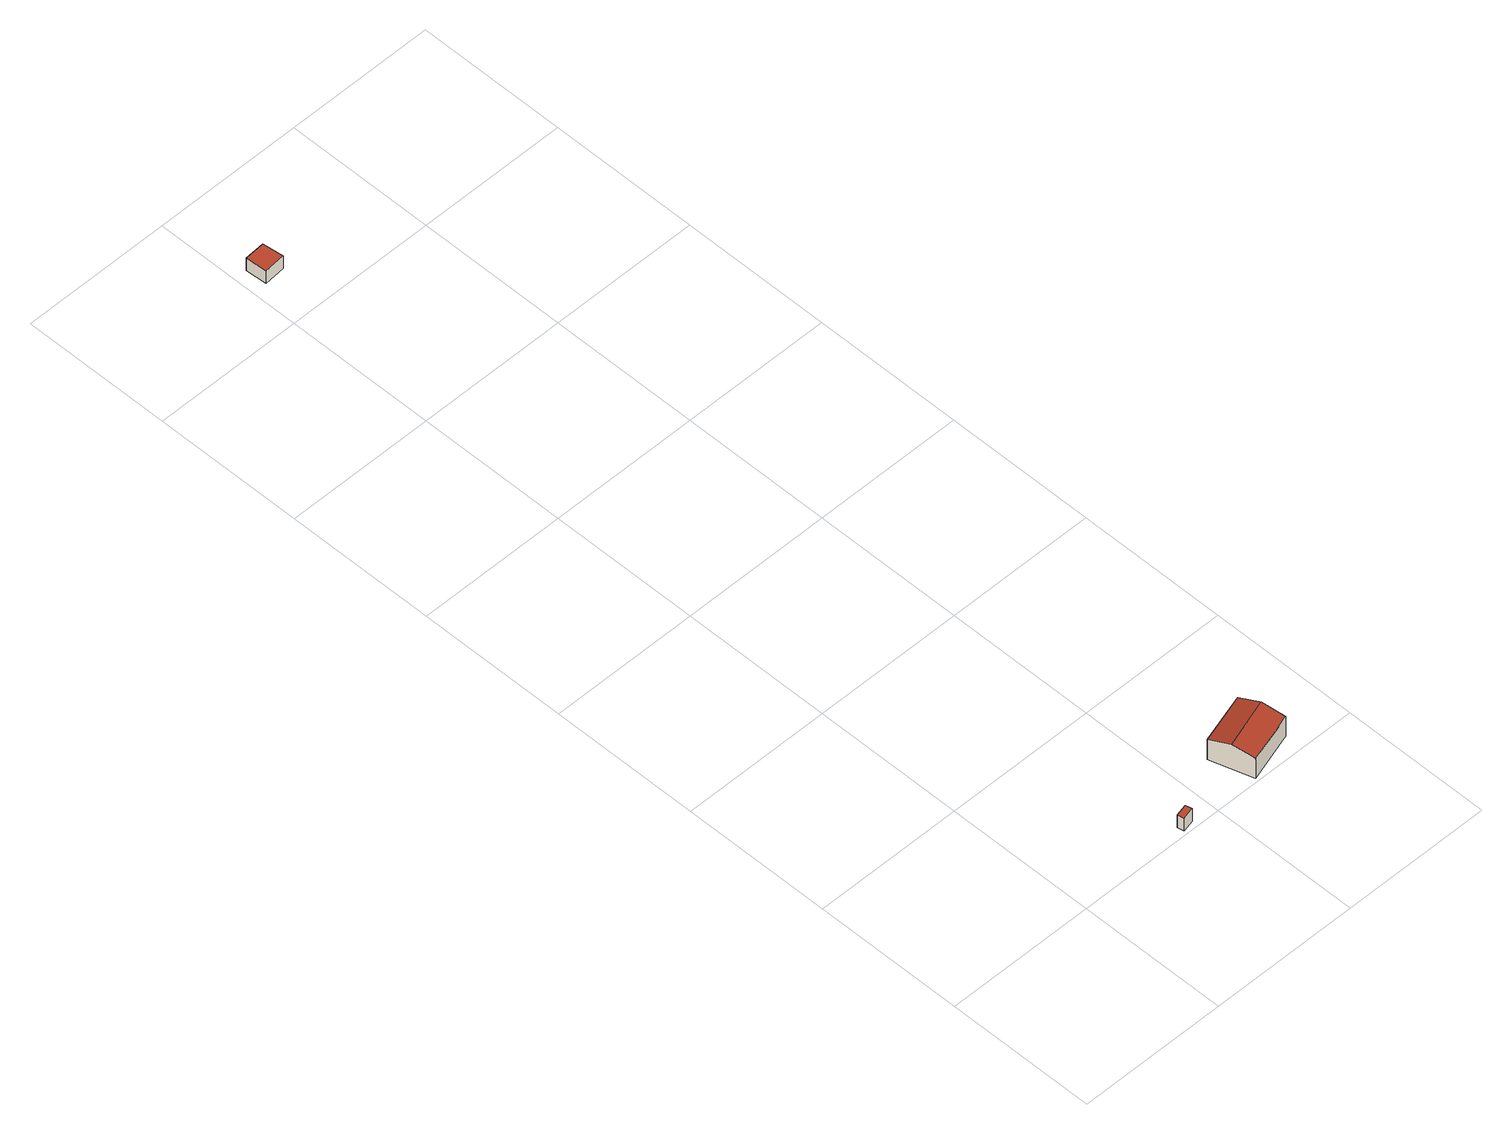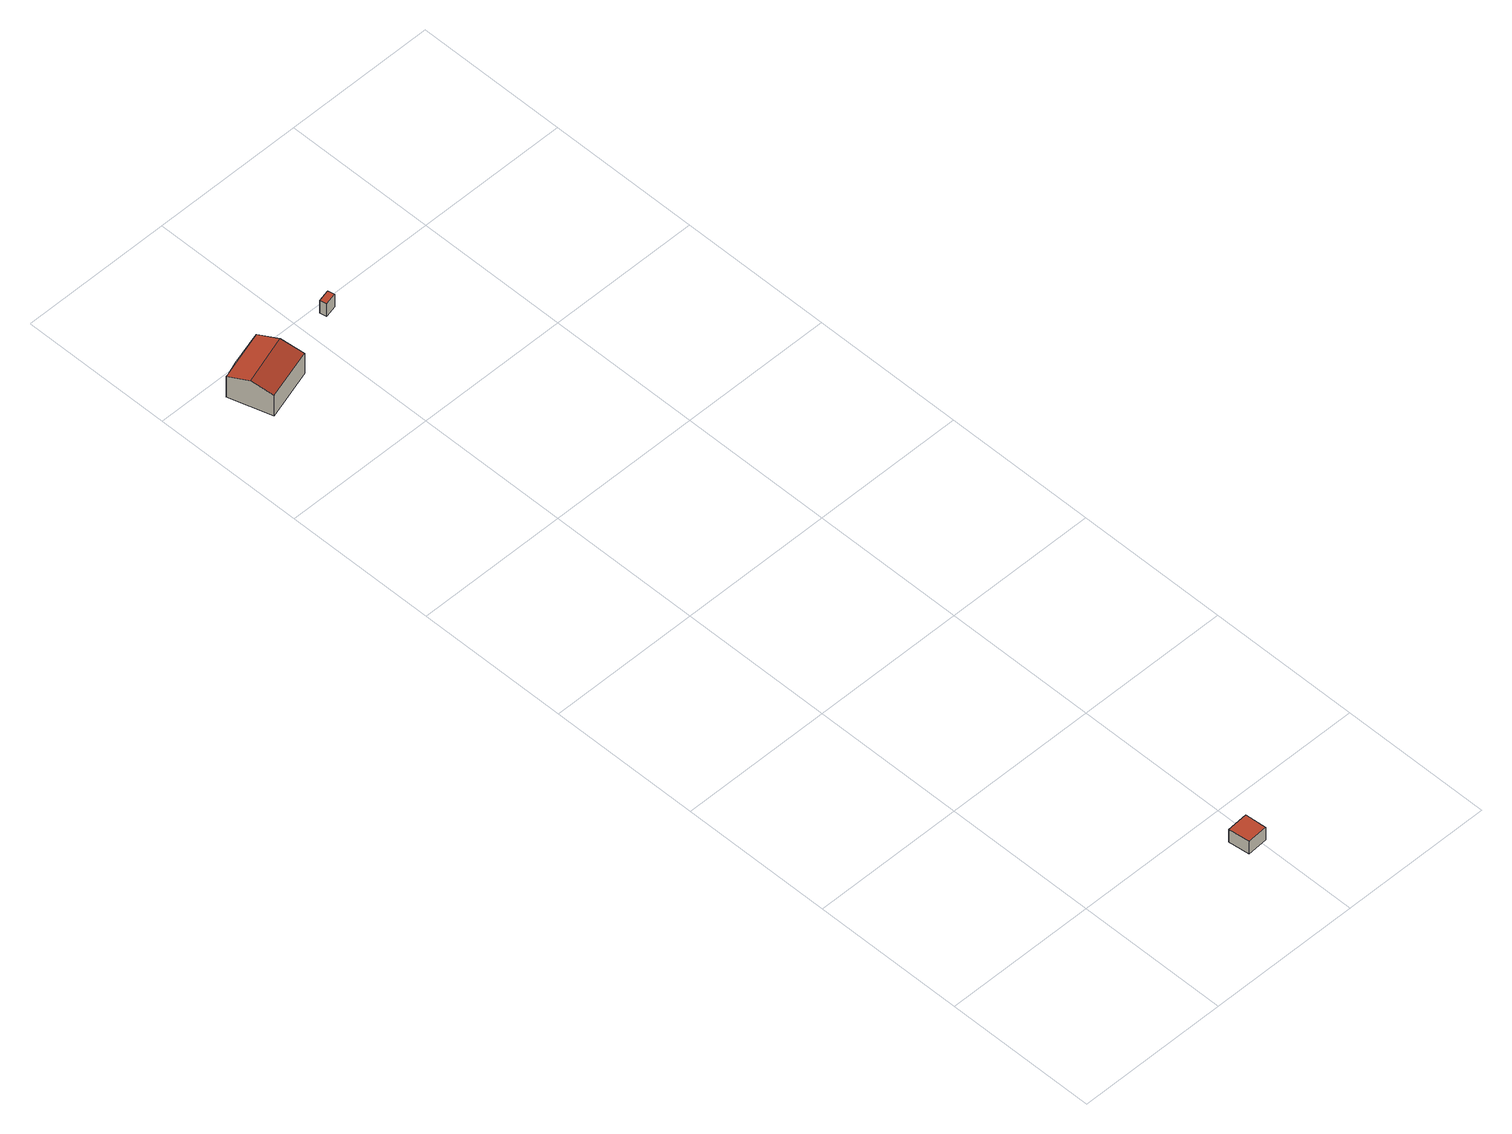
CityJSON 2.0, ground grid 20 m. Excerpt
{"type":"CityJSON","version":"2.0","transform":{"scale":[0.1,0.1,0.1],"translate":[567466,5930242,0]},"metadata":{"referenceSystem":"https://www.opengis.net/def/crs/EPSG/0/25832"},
"CityObjects":{
"building1":{"type":"Building","attributes":{"Grundfläche 2D":"1.505851","Grundhöhe NN":"0.723"},"geometry":[{"type":"Solid","lod":"3","boundaries":[[[[0,1,2,3]],[[4,5,3,2]],[[5,6,0,3]],[[6,7,1,0]],[[7,4,2,1]],[[7,6,5,4]]]],"semantics":{"surfaces":[{"type":"RoofSurface"},{"type":"WallSurface"},{"type":"GroundSurface"}],"values":[[0,1,1,1,1,2]]}}]},
"building2":{"type":"Building","attributes":{"Grundfläche 2D":"40.870186","Grundhöhe NN":"0.752"},"geometry":[{"type":"Solid","lod":"3","boundaries":[[[[8,9,10,11]],[[12,13,14,15,10,9]],[[12,9,8,16,17]],[[18,15,14,13,12,17,19]],[[11,10,15,18,20]],[[8,11,20,16]],[[19,17,16,20,18]]]],"semantics":{"surfaces":[{"type":"RoofSurface"},{"type":"WallSurface"},{"type":"GroundSurface"}],"values":[[0,0,1,1,1,1,2]]}}]},
"building3":{"type":"Building","attributes":{"Grundfläche 2D":"7.683480","Grundhöhe NN":"2.600"},"geometry":[{"type":"Solid","lod":"3","boundaries":[[[[21,22,23,24]],[[25,26,24,23]],[[26,27,21,24]],[[27,28,22,21]],[[28,25,23,22]],[[28,27,26,25]]]],"semantics":{"surfaces":[{"type":"RoofSurface"},{"type":"WallSurface"},{"type":"GroundSurface"}],"values":[[0,1,1,1,1,2]]}}]}
},
"vertices":[
[168,18,27],[152,14,27],[154,5,27],[170,9,27],[154,5,7],[170,9,7],[168,18,7],[152,14,7],
[244,60,40],[252,31,48],[318,52,48],[310,80,40],[261,4,40],[306,17,40],[323,23,40],[327,24,40],[244,60,8],[261,4,8],[327,24,8],[323,23,8],[310,80,8],
[36,1252,46],[33,1280,46],[6,1278,46],[8,1250,46],[6,1278,26],[8,1250,26],[36,1252,26],[33,1280,26]
]}
